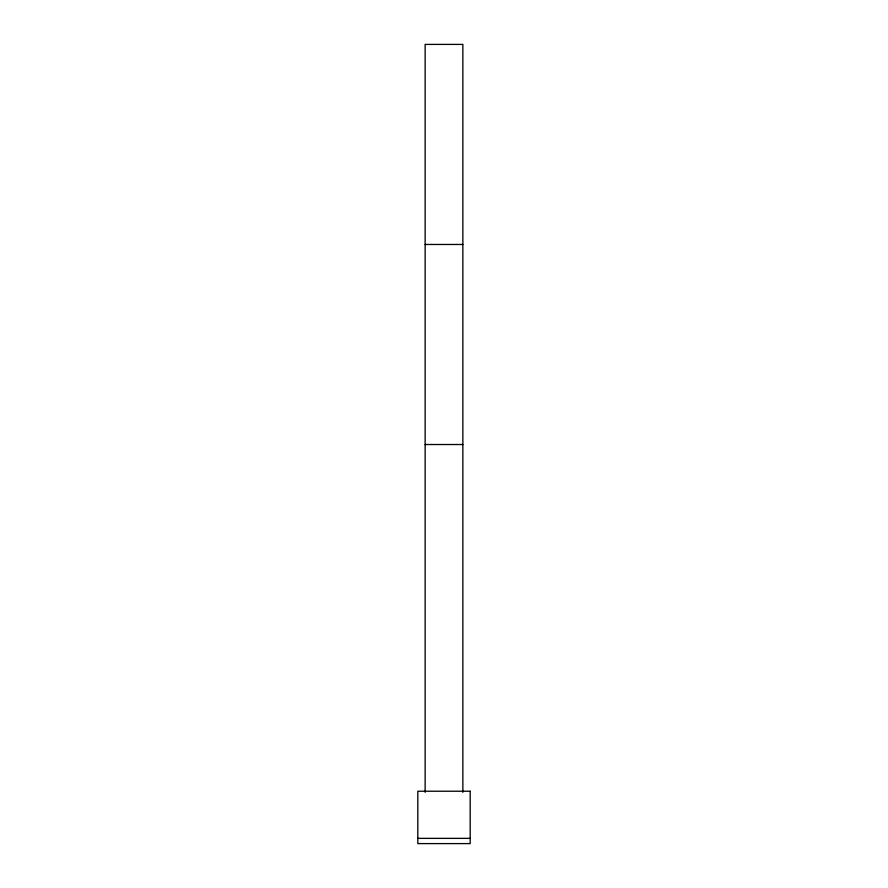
<?xml version="1.0" encoding="UTF-8"?>
<svg xmlns="http://www.w3.org/2000/svg" width="888" height="888" viewBox="0 0 888 888"><rect width="100%" height="100%" fill="white"/><g stroke="black" fill="none" stroke-linecap="round" stroke-linejoin="round"><path stroke-width="1.33" d="M425.141 244.466L462.859 244.466M425.141 444.522L462.859 444.522M417.815 838.361L470.185 838.361M462.859 792.329L462.859 44.4L425.141 44.4L425.141 792.329M470.185 791.23L417.815 791.23L417.815 843.6L470.185 843.6L470.185 791.23"/></g></svg>
